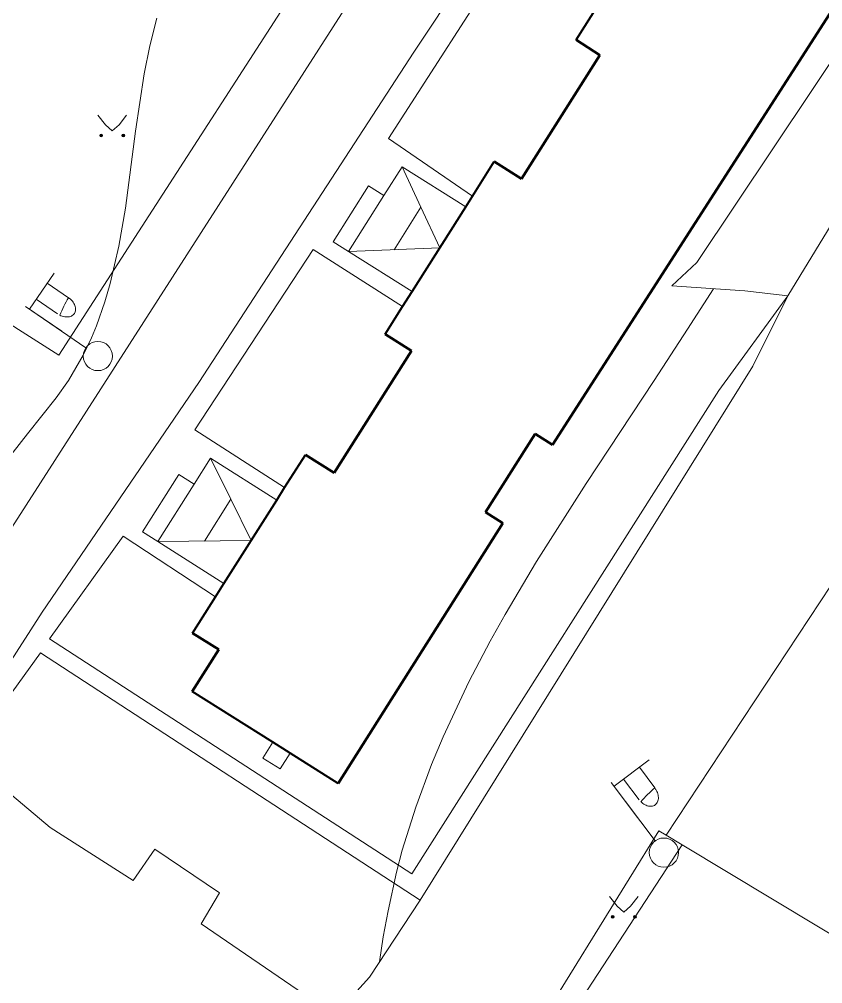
# Model space of a CAD drawing. Extents: x 1000 to 4000, y -5000 to -1000.
# Drawn here: x 1647.1 to 1702.1, y -4525.3 to -4459.2 of the extents above; entities that cross this region are included whole.
import ezdxf

# ---------------------------------------------------------------- set-up
doc = ezdxf.new("R2010")
doc.units = 0
doc.header["$MEASUREMENT"] = 0
for name, color, linetype in [('СЛОЙ_11', 7, 'CONTINUOUS'), ('СЛОЙ_24', 7, 'CONTINUOUS'), ('СЛОЙ_3', 7, 'CONTINUOUS'), ('СЛОЙ_37', 7, 'CONTINUOUS'), ('СЛОЙ_41', 7, 'CONTINUOUS'), ('СЛОЙ_50', 7, 'CONTINUOUS'), ('СЛОЙ_6', 7, 'CONTINUOUS'), ('СЛОЙ_7', 7, 'CONTINUOUS')]:
    doc.layers.add(name, color=color, linetype=linetype)

msp = doc.modelspace()

# ---------------------------------------------------------------- linework, layer by layer
at = {"layer": 'СЛОЙ_11', "color": 253, "linetype": 'Continuous', "lineweight": 0}
for points in [[(1671.437, -4448.691), (1649.806, -4482.198), (1584.766, -4440.74), (1569.083, -4430.056)], [(1691.408, -4515.099), (1709.491, -4487.683)], [(1692.503, -4515.758), (1691.408, -4515.099)], [(1704.868, -4523.204), (1692.503, -4515.758)]]:
    msp.add_lwpolyline(points, dxfattribs=at)
at = {"layer": 'СЛОЙ_24', "color": 253, "linetype": 'Continuous', "lineweight": 0}
for p, q in [((1667.232, -4474.966), (1673.352, -4478.876)), ((1659.119, -4487.323), (1665.273, -4491.278)), ((1654.232, -4494.607), (1660.538, -4498.773)), ((1673.988, -4517.75), (1649.172, -4501.629))]:
    msp.add_line(p, q, dxfattribs=at)
for points in [[(1694.028, -4431.479), (1674.126, -4461.435), (1659.398, -4484.08)], [(1673.715, -4451.715), (1646.597, -4494.013)], [(1699.741, -4478.132), (1711.935, -4458.144), (1715.451, -4453.522)], [(1680.734, -4454.413), (1672.394, -4467.363), (1678.143, -4471.3)], [(1667.232, -4474.966), (1659.119, -4487.323)], [(1673.988, -4517.75), (1695.017, -4484.612), (1699.741, -4478.132)], [(1674.561, -4519.551), (1697.339, -4482.952), (1699.741, -4478.132)], [(1659.398, -4484.08), (1648.665, -4499.818), (1644.349, -4506.497)], [(1654.232, -4494.607), (1649.172, -4501.629)], [(1674.561, -4519.551), (1648.561, -4502.605), (1643.951, -4508.978)], [(1643.951, -4508.978), (1643.951, -4510.133), (1649.233, -4514.565), (1654.912, -4518.201), (1656.388, -4516.042), (1660.818, -4519.053), (1659.568, -4521.18), (1667.008, -4526.267), (1668.655, -4526.723), (1669.791, -4526.267), (1671.096, -4524.835), (1674.561, -4519.551)], [(1676.688, -4537.825), (1690.909, -4514.798), (1691.408, -4515.099)], [(1676.688, -4537.825), (1677.007, -4538.326), (1677.691, -4538.463), (1692.503, -4515.758)]]:
    msp.add_lwpolyline(points, dxfattribs=at)
at = {"layer": 'СЛОЙ_3', "color": 253, "linetype": 'Continuous', "lineweight": 0}
for p, q in [((1647.799, -4479.048), (1649.496, -4476.574)), ((1650.481, -4478.264), (1649.023, -4477.264)), ((1649.721, -4479.372), (1648.264, -4478.371)), ((1651.663, -4481.699), (1647.54, -4478.87)), ((1650.014, -4480.567), (1647.54, -4478.87)), ((1687.838, -4511.741), (1690.238, -4509.94)), ((1690.629, -4511.857), (1689.568, -4510.443)), ((1690.65, -4515.489), (1687.649, -4511.489)), ((1689.45, -4513.889), (1687.649, -4511.489)), ((1689.556, -4512.662), (1688.495, -4511.248))]:
    msp.add_line(p, q, dxfattribs=at)
for points in [[(1650.481, -4478.264, -0.035191), (1650.626, -4478.379, -0.036545), (1650.75, -4478.511, -0.03934), (1650.849, -4478.654, -0.0437), (1650.92, -4478.804, -0.049642), (1650.959, -4478.954, -0.056748), (1650.965, -4479.099, -0.0637), (1650.938, -4479.233, -0.068204), (1650.879, -4479.351, -0.068204), (1650.79, -4479.449, -0.0637), (1650.674, -4479.522, -0.056748), (1650.537, -4479.569, -0.049642), (1650.383, -4479.586, -0.0437), (1650.218, -4479.574, -0.03934), (1650.048, -4479.533, -0.036545), (1649.881, -4479.465, -0.035191)], [(1690.63, -4511.857, -0.035191), (1690.73, -4512.012, -0.036545), (1690.805, -4512.177, -0.03934), (1690.854, -4512.344, -0.0437), (1690.872, -4512.509, -0.049642), (1690.861, -4512.663, -0.056748), (1690.821, -4512.803, -0.0637), (1690.752, -4512.921, -0.068204), (1690.658, -4513.014, -0.068204), (1690.543, -4513.078, -0.0637), (1690.41, -4513.111, -0.056748), (1690.265, -4513.111, -0.049642), (1690.113, -4513.078, -0.0437), (1689.961, -4513.014, -0.03934), (1689.813, -4512.921, -0.036545), (1689.677, -4512.802, -0.035191)]]:
    msp.add_lwpolyline(points, format="xyb", close=True, dxfattribs=at)
for centre in [(1652.488, -4482.264), (1691.25, -4516.289)]:
    msp.add_circle(centre, 1, dxfattribs=at)
at = {"layer": 'СЛОЙ_37', "color": 253, "linetype": 'Continuous', "lineweight": 0}
for points in [[(1691.796, -4477.453), (1693.5, -4475.862), (1709.344, -4452.113), (1709.856, -4450.011), (1708.056, -4447.142), (1704.901, -4444.33), (1703.643, -4443.427)], [(1691.796, -4477.453), (1696.794, -4477.794), (1699.741, -4478.132)]]:
    msp.add_lwpolyline(points, dxfattribs=at)
at = {"layer": 'СЛОЙ_41', "color": 253, "linetype": 'Continuous', "lineweight": 0}
for p, q in [((1652.496, -4465.766), (1653.006, -4466.416)), ((1654.446, -4465.766), (1653.936, -4466.416)), ((1653.006, -4466.416), (1653.466, -4466.826)), ((1653.936, -4466.416), (1653.466, -4466.826)), ((1687.53, -4519.305), (1688.04, -4519.955)), ((1689.48, -4519.305), (1688.97, -4519.955)), ((1688.04, -4519.955), (1688.5, -4520.365)), ((1688.97, -4519.955), (1688.5, -4520.365))]:
    msp.add_line(p, q, dxfattribs=at)
for centre in [(1652.71, -4467.154), (1654.231, -4467.154), (1687.744, -4520.693), (1689.265, -4520.693)]:
    msp.add_circle(centre, 0.0976, dxfattribs=at)
for points in [[(1652.614, -4467.173), (1652.612, -4467.154), (1652.614, -4467.135)], [(1652.619, -4467.191), (1652.614, -4467.135), (1652.619, -4467.117)], [(1652.614, -4467.173), (1652.614, -4467.135), (1652.619, -4467.191)], [(1652.628, -4467.208), (1652.619, -4467.117), (1652.628, -4467.1)], [(1652.619, -4467.191), (1652.619, -4467.117), (1652.628, -4467.208)], [(1652.641, -4467.223), (1652.628, -4467.1), (1652.641, -4467.085)], [(1652.628, -4467.208), (1652.628, -4467.1), (1652.641, -4467.223)], [(1652.655, -4467.235), (1652.641, -4467.085), (1652.655, -4467.073)], [(1652.641, -4467.223), (1652.641, -4467.085), (1652.655, -4467.235)], [(1652.672, -4467.244), (1652.655, -4467.073), (1652.672, -4467.064)], [(1652.655, -4467.235), (1652.655, -4467.073), (1652.672, -4467.244)], [(1652.691, -4467.25), (1652.672, -4467.064), (1652.691, -4467.058)], [(1652.672, -4467.244), (1652.672, -4467.064), (1652.691, -4467.25)], [(1652.71, -4467.252), (1652.691, -4467.058), (1652.71, -4467.056)], [(1652.691, -4467.25), (1652.691, -4467.058), (1652.71, -4467.252)], [(1654.135, -4467.173), (1654.133, -4467.154), (1654.135, -4467.135)], [(1654.14, -4467.191), (1654.135, -4467.135), (1654.14, -4467.117)], [(1654.135, -4467.173), (1654.135, -4467.135), (1654.14, -4467.191)], [(1654.149, -4467.208), (1654.14, -4467.117), (1654.149, -4467.1)], [(1654.14, -4467.191), (1654.14, -4467.117), (1654.149, -4467.208)], [(1654.162, -4467.223), (1654.149, -4467.1), (1654.162, -4467.085)], [(1654.149, -4467.208), (1654.149, -4467.1), (1654.162, -4467.223)], [(1654.176, -4467.235), (1654.162, -4467.085), (1654.176, -4467.073)], [(1654.162, -4467.223), (1654.162, -4467.085), (1654.176, -4467.235)], [(1654.193, -4467.244), (1654.176, -4467.073), (1654.193, -4467.064)], [(1654.176, -4467.235), (1654.176, -4467.073), (1654.193, -4467.244)], [(1654.212, -4467.25), (1654.193, -4467.064), (1654.212, -4467.058)], [(1654.193, -4467.244), (1654.193, -4467.064), (1654.212, -4467.25)], [(1654.231, -4467.252), (1654.212, -4467.058), (1654.231, -4467.056)], [(1654.212, -4467.25), (1654.212, -4467.058), (1654.231, -4467.252)], [(1687.648, -4520.712), (1687.646, -4520.693), (1687.648, -4520.674)], [(1687.653, -4520.73), (1687.648, -4520.674), (1687.653, -4520.656)], [(1687.648, -4520.712), (1687.648, -4520.674), (1687.653, -4520.73)], [(1687.662, -4520.747), (1687.653, -4520.656), (1687.662, -4520.639)], [(1687.653, -4520.73), (1687.653, -4520.656), (1687.662, -4520.747)], [(1687.675, -4520.762), (1687.662, -4520.639), (1687.675, -4520.624)], [(1687.662, -4520.747), (1687.662, -4520.639), (1687.675, -4520.762)], [(1687.689, -4520.774), (1687.675, -4520.624), (1687.689, -4520.612)], [(1687.675, -4520.762), (1687.675, -4520.624), (1687.689, -4520.774)], [(1687.706, -4520.783), (1687.689, -4520.612), (1687.706, -4520.603)], [(1687.689, -4520.774), (1687.689, -4520.612), (1687.706, -4520.783)], [(1687.725, -4520.789), (1687.706, -4520.603), (1687.725, -4520.597)], [(1687.706, -4520.783), (1687.706, -4520.603), (1687.725, -4520.789)], [(1687.744, -4520.791), (1687.725, -4520.597), (1687.744, -4520.595)], [(1687.725, -4520.789), (1687.725, -4520.597), (1687.744, -4520.791)], [(1689.169, -4520.712), (1689.167, -4520.693), (1689.169, -4520.674)], [(1689.174, -4520.73), (1689.169, -4520.674), (1689.174, -4520.656)], [(1689.169, -4520.712), (1689.169, -4520.674), (1689.174, -4520.73)], [(1689.183, -4520.747), (1689.174, -4520.656), (1689.183, -4520.639)], [(1689.174, -4520.73), (1689.174, -4520.656), (1689.183, -4520.747)], [(1689.196, -4520.762), (1689.183, -4520.639), (1689.196, -4520.624)], [(1689.183, -4520.747), (1689.183, -4520.639), (1689.196, -4520.762)], [(1689.21, -4520.774), (1689.196, -4520.624), (1689.21, -4520.612)], [(1689.196, -4520.762), (1689.196, -4520.624), (1689.21, -4520.774)], [(1689.227, -4520.783), (1689.21, -4520.612), (1689.227, -4520.603)], [(1689.21, -4520.774), (1689.21, -4520.612), (1689.227, -4520.783)], [(1689.246, -4520.789), (1689.227, -4520.603), (1689.246, -4520.597)], [(1689.227, -4520.783), (1689.227, -4520.603), (1689.246, -4520.789)], [(1689.265, -4520.791), (1689.246, -4520.597), (1689.265, -4520.595)], [(1689.246, -4520.789), (1689.246, -4520.597), (1689.265, -4520.791)]]:
    msp.add_solid(points, dxfattribs=at)
at = {"layer": 'СЛОЙ_41', "color": 253, "linetype": 'Continuous', "lineweight": 0, "extrusion": (0, 0, -1)}
for points in [[(-1652.71, -4467.252), (-1652.71, -4467.056), (-1652.729, -4467.25)], [(-1652.729, -4467.25), (-1652.71, -4467.056), (-1652.729, -4467.058)], [(-1652.729, -4467.25), (-1652.729, -4467.058), (-1652.747, -4467.244)], [(-1652.747, -4467.244), (-1652.729, -4467.058), (-1652.747, -4467.064)], [(-1652.747, -4467.244), (-1652.747, -4467.064), (-1652.764, -4467.235)], [(-1652.764, -4467.235), (-1652.747, -4467.064), (-1652.764, -4467.073)], [(-1652.764, -4467.235), (-1652.764, -4467.073), (-1652.779, -4467.223)], [(-1652.779, -4467.223), (-1652.764, -4467.073), (-1652.779, -4467.085)], [(-1652.779, -4467.223), (-1652.779, -4467.085), (-1652.791, -4467.208)], [(-1652.791, -4467.208), (-1652.779, -4467.085), (-1652.791, -4467.1)], [(-1652.791, -4467.208), (-1652.791, -4467.1), (-1652.8, -4467.191)], [(-1652.8, -4467.191), (-1652.791, -4467.1), (-1652.8, -4467.117)], [(-1652.8, -4467.191), (-1652.8, -4467.117), (-1652.805, -4467.173)], [(-1652.805, -4467.173), (-1652.8, -4467.117), (-1652.805, -4467.135)], [(-1652.805, -4467.173), (-1652.805, -4467.135), (-1652.807, -4467.154)], [(-1654.231, -4467.252), (-1654.231, -4467.056), (-1654.25, -4467.25)], [(-1654.25, -4467.25), (-1654.231, -4467.056), (-1654.25, -4467.058)], [(-1654.25, -4467.25), (-1654.25, -4467.058), (-1654.268, -4467.244)], [(-1654.268, -4467.244), (-1654.25, -4467.058), (-1654.268, -4467.064)], [(-1654.268, -4467.244), (-1654.268, -4467.064), (-1654.285, -4467.235)], [(-1654.285, -4467.235), (-1654.268, -4467.064), (-1654.285, -4467.073)], [(-1654.285, -4467.235), (-1654.285, -4467.073), (-1654.3, -4467.223)], [(-1654.3, -4467.223), (-1654.285, -4467.073), (-1654.3, -4467.085)], [(-1654.3, -4467.223), (-1654.3, -4467.085), (-1654.312, -4467.208)], [(-1654.312, -4467.208), (-1654.3, -4467.085), (-1654.312, -4467.1)], [(-1654.312, -4467.208), (-1654.312, -4467.1), (-1654.321, -4467.191)], [(-1654.321, -4467.191), (-1654.312, -4467.1), (-1654.321, -4467.117)], [(-1654.321, -4467.191), (-1654.321, -4467.117), (-1654.326, -4467.173)], [(-1654.326, -4467.173), (-1654.321, -4467.117), (-1654.326, -4467.135)], [(-1654.326, -4467.173), (-1654.326, -4467.135), (-1654.328, -4467.154)], [(-1687.744, -4520.791), (-1687.744, -4520.595), (-1687.763, -4520.789)], [(-1687.763, -4520.789), (-1687.744, -4520.595), (-1687.763, -4520.597)], [(-1687.763, -4520.789), (-1687.763, -4520.597), (-1687.781, -4520.783)], [(-1687.781, -4520.783), (-1687.763, -4520.597), (-1687.781, -4520.603)], [(-1687.781, -4520.783), (-1687.781, -4520.603), (-1687.798, -4520.774)], [(-1687.798, -4520.774), (-1687.781, -4520.603), (-1687.798, -4520.612)], [(-1687.798, -4520.774), (-1687.798, -4520.612), (-1687.813, -4520.762)], [(-1687.813, -4520.762), (-1687.798, -4520.612), (-1687.813, -4520.624)], [(-1687.813, -4520.762), (-1687.813, -4520.624), (-1687.825, -4520.747)], [(-1687.825, -4520.747), (-1687.813, -4520.624), (-1687.825, -4520.639)], [(-1687.825, -4520.747), (-1687.825, -4520.639), (-1687.834, -4520.73)], [(-1687.834, -4520.73), (-1687.825, -4520.639), (-1687.834, -4520.656)], [(-1687.834, -4520.73), (-1687.834, -4520.656), (-1687.839, -4520.712)], [(-1687.839, -4520.712), (-1687.834, -4520.656), (-1687.839, -4520.674)], [(-1687.839, -4520.712), (-1687.839, -4520.674), (-1687.841, -4520.693)], [(-1689.265, -4520.791), (-1689.265, -4520.595), (-1689.284, -4520.789)], [(-1689.284, -4520.789), (-1689.265, -4520.595), (-1689.284, -4520.597)], [(-1689.284, -4520.789), (-1689.284, -4520.597), (-1689.302, -4520.783)], [(-1689.302, -4520.783), (-1689.284, -4520.597), (-1689.302, -4520.603)], [(-1689.302, -4520.783), (-1689.302, -4520.603), (-1689.319, -4520.774)], [(-1689.319, -4520.774), (-1689.302, -4520.603), (-1689.319, -4520.612)], [(-1689.319, -4520.774), (-1689.319, -4520.612), (-1689.334, -4520.762)], [(-1689.334, -4520.762), (-1689.319, -4520.612), (-1689.334, -4520.624)], [(-1689.334, -4520.762), (-1689.334, -4520.624), (-1689.346, -4520.747)], [(-1689.346, -4520.747), (-1689.334, -4520.624), (-1689.346, -4520.639)], [(-1689.346, -4520.747), (-1689.346, -4520.639), (-1689.355, -4520.73)], [(-1689.355, -4520.73), (-1689.346, -4520.639), (-1689.355, -4520.656)], [(-1689.355, -4520.73), (-1689.355, -4520.656), (-1689.36, -4520.712)], [(-1689.36, -4520.712), (-1689.355, -4520.656), (-1689.36, -4520.674)], [(-1689.36, -4520.712), (-1689.36, -4520.674), (-1689.362, -4520.693)]]:
    msp.add_solid(points, dxfattribs=at)
at = {"layer": 'СЛОЙ_50', "color": 253, "linetype": 'Continuous', "lineweight": 0}
for points in [[(1656.533, -4459.12), (1656.051, -4461.005), (1655.664, -4462.928), (1655.076, -4466.847), (1654.38, -4472.122), (1653.933, -4474.733), (1653.341, -4477.298), (1652.971, -4478.556), (1652.385, -4480.202), (1652.047, -4481.011), (1651.477, -4482.202), (1650.468, -4483.936), (1649.629, -4485.132), (1647.676, -4487.594), (1645.685, -4490.096), (1644.619, -4491.54), (1642.95, -4494.033), (1641.219, -4497.013), (1640.338, -4498.719), (1639.281, -4501.027), (1638.77, -4502.358), (1638.046, -4504.676), (1637.539, -4506.883)], [(1671.786, -4523.783), (1672.036, -4522.058), (1672.359, -4520.27), (1672.941, -4517.621), (1673.335, -4516.121), (1674.253, -4513.164), (1675.331, -4510.258), (1676.13, -4508.347), (1677.898, -4504.584), (1679.353, -4501.806), (1680.375, -4499.974), (1682.522, -4496.348), (1685.922, -4490.988), (1690.582, -4483.931), (1692.876, -4480.417), (1694.655, -4477.648)]]:
    msp.add_lwpolyline(points, dxfattribs=at)
at = {"layer": 'СЛОЙ_6', "color": 253, "linetype": 'Continuous', "lineweight": 50}
for p, q in [((1683.615, -4488.341), (1705.912, -4453.671)), ((1686.871, -4461.634), (1685.236, -4460.601)), ((1681.509, -4470.117), (1686.871, -4461.634)), ((1681.509, -4470.117), (1679.638, -4468.935)), ((1673.961, -4481.9), (1672.16, -4480.762)), ((1668.668, -4490.273), (1673.961, -4481.9)), ((1679.039, -4492.959), (1682.431, -4487.593)), ((1683.615, -4488.341), (1682.431, -4487.593)), ((1668.668, -4490.273), (1666.696, -4489.026)), ((1680.225, -4493.708), (1679.039, -4492.959)), ((1668.944, -4511.556), (1680.225, -4493.708)), ((1660.761, -4502.382), (1658.973, -4501.25)), ((1658.954, -4505.242), (1660.761, -4502.382))]:
    msp.add_line(p, q, dxfattribs=at)
at = {"layer": 'СЛОЙ_6', "color": 253, "linetype": 'Continuous', "lineweight": 40}
for points in [[(1685.236, -4460.601), (1686.695, -4458.294)], [(1678.143, -4471.3), (1679.638, -4468.935)], [(1677.677, -4472.036), (1678.143, -4471.3)], [(1674.002, -4477.849), (1677.677, -4472.036)], [(1673.352, -4478.876), (1674.002, -4477.849)], [(1672.16, -4480.762), (1673.352, -4478.876)], [(1665.273, -4491.278), (1666.696, -4489.026)], [(1664.735, -4492.13), (1665.273, -4491.278)], [(1661.123, -4497.847), (1664.735, -4492.13)], [(1660.538, -4498.773), (1661.123, -4497.847)], [(1658.973, -4501.25), (1660.538, -4498.773)], [(1664.473, -4508.73), (1658.954, -4505.242)], [(1665.652, -4509.476), (1664.473, -4508.73)], [(1668.944, -4511.556), (1665.652, -4509.476)]]:
    msp.add_lwpolyline(points, dxfattribs=at)
at = {"layer": 'СЛОЙ_7', "color": 253, "linetype": 'Continuous', "lineweight": 0}
for p, q in [((1673.329, -4469.287), (1672.082, -4471.26)), ((1677.677, -4472.036), (1673.329, -4469.287)), ((1673.329, -4469.287), (1674.614, -4472.068)), ((1671.029, -4470.594), (1668.601, -4474.434)), ((1672.082, -4471.26), (1671.029, -4470.594)), ((1672.082, -4471.26), (1669.654, -4475.1)), ((1672.776, -4474.974), (1674.614, -4472.068)), ((1674.614, -4472.068), (1675.899, -4474.849)), ((1668.601, -4474.434), (1669.654, -4475.1)), ((1675.899, -4474.849), (1669.654, -4475.1)), ((1674.002, -4477.849), (1669.654, -4475.1)), ((1660.197, -4489.263), (1659.074, -4491.04)), ((1664.735, -4492.13), (1660.197, -4489.263)), ((1660.197, -4489.263), (1661.593, -4492.078)), ((1658.025, -4490.378), (1655.536, -4494.318)), ((1659.074, -4491.04), (1658.025, -4490.378)), ((1659.074, -4491.04), (1656.585, -4494.98)), ((1659.787, -4494.937), (1661.593, -4492.078)), ((1661.593, -4492.078), (1662.989, -4494.893)), ((1655.536, -4494.318), (1656.585, -4494.98)), ((1662.989, -4494.893), (1656.585, -4494.98)), ((1661.123, -4497.847), (1656.585, -4494.98)), ((1664.473, -4508.73), (1663.792, -4509.808)), ((1665.652, -4509.476), (1664.971, -4510.553)), ((1664.971, -4510.553), (1663.792, -4509.808))]:
    msp.add_line(p, q, dxfattribs=at)

doc.saveas('drawing.dxf')
